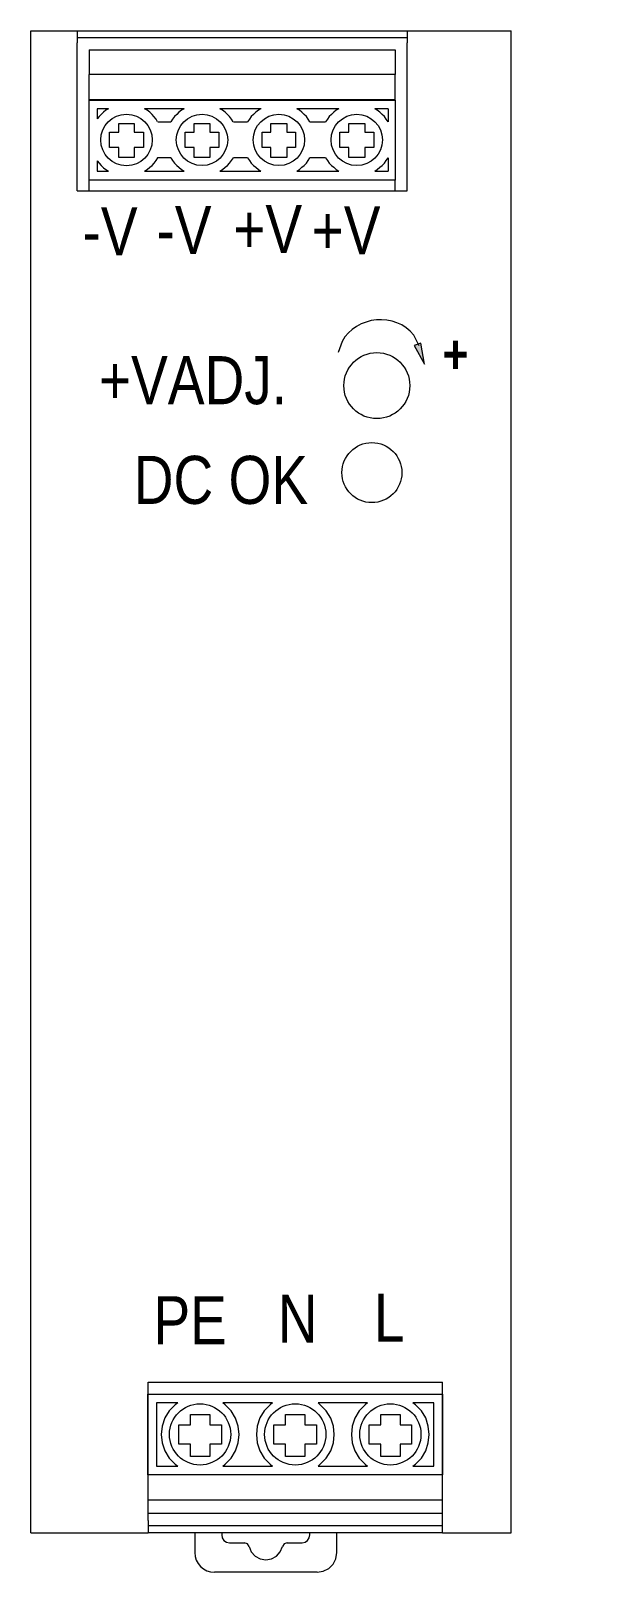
# Model space of a CAD drawing. Header units: millimetres. Extents: x 98 to 737, y 104 to 232.
# Drawn here: x 690.4 to 737.4, y 103.9 to 232.3 of the extents above.
import ezdxf

# ---------------------------------------------------------------- set-up
doc = ezdxf.new("R2010")
doc.units = ezdxf.units.MM

msp = doc.modelspace()

# ---------------------------------------------------------------- hatches: boundary and pattern name
at = {"true_color": 0x050100}
h = msp.add_hatch(color=18, dxfattribs=at)
h.dxf.hatch_style = 2
h.paths.add_polyline_path([(730.7, 213.2), (730.7, 213.29)])
h = msp.add_hatch(color=18, dxfattribs=at)
h.dxf.hatch_style = 2
h.paths.add_polyline_path([(732.7, 213.2), (732.7, 213.29)])
h = msp.add_hatch(color=18, dxfattribs=at)
h.dxf.hatch_style = 2
h.paths.add_polyline_path([(734.7, 213.2), (734.7, 213.29)])
h = msp.add_hatch(color=18, dxfattribs=at)
h.dxf.hatch_style = 2
h.paths.add_polyline_path([(736.78, 213.2), (736.78, 213.29)])
h = msp.add_hatch(color=256)
h.dxf.hatch_style = 2
h.paths.add_polyline_path([(722.87, 206.32), (722.32, 206.12), (723.18, 204.57)])
h = msp.add_hatch(color=18, dxfattribs=at)
h.dxf.hatch_style = 2
h.paths.add_polyline_path([(732.65, 135.3), (732.65, 135.39)])
h = msp.add_hatch(color=18, dxfattribs=at)
h.dxf.hatch_style = 2
h.paths.add_polyline_path([(735.02, 135.3), (735.02, 135.39)])
h = msp.add_hatch(color=18, dxfattribs=at)
h.dxf.hatch_style = 2
h.paths.add_polyline_path([(737.4, 135.3), (737.4, 135.39)])

# ---------------------------------------------------------------- linework, layer by layer
at = {"lineweight": 0}
for points in [[(690.37, 232.35), (694.22, 232.35)], [(690.37, 107.14), (690.37, 232.35)], [(694.22, 232.35), (694.22, 231.76), (694.22, 231.35)], [(694.22, 232.35), (721.73, 232.35), (721.73, 231.76)], [(695.06, 231.76), (694.22, 231.76)], [(694.22, 219.01), (694.22, 231.35)], [(694.22, 219.01), (721.73, 219.01), (721.73, 231.35)], [(698.1, 231.76), (695.06, 231.76)], [(701.18, 231.76), (698.1, 231.76)], [(704.26, 231.76), (701.18, 231.76)], [(707.31, 231.76), (704.26, 231.76)], [(713.46, 231.76), (710.38, 231.76), (707.31, 231.76)], [(716.51, 231.76), (713.46, 231.76)], [(719.58, 231.76), (716.51, 231.76)], [(721.73, 231.76), (719.58, 231.76)], [(721.73, 232.35), (730.4, 232.35)], [(721.73, 231.75), (721.73, 231.35)], [(730.4, 107.14), (730.4, 232.35)], [(695.22, 230.76), (720.74, 230.76), (720.74, 228.71)], [(695.22, 230.76), (695.22, 228.71)], [(695.22, 226.59), (695.22, 228.71)], [(720.74, 228.71), (695.22, 228.71)], [(720.74, 226.59), (720.74, 228.71)], [(720.74, 226.59), (695.22, 226.59)], [(695.22, 219.91), (695.22, 226.56)], [(695.22, 226.56), (720.74, 226.56)], [(720.74, 226.56), (720.74, 219.91)], [(696.83, 225.85), (695.9, 225.85)], [(695.9, 225.85), (695.9, 225.01)], [(696.83, 225.85), (696.61, 225.73), (696.43, 225.57), (696.05, 225.2), (695.9, 225.01)], [(703.14, 225.85), (699.85, 225.85)], [(700.93, 224.76), (700.81, 224.98), (700.62, 225.2), (700.47, 225.38), (700.28, 225.57), (700.06, 225.73), (699.85, 225.85)], [(703.14, 225.85), (702.92, 225.73), (702.71, 225.57), (702.52, 225.38), (702.33, 225.2), (702.18, 224.98), (702.02, 224.76)], [(707.24, 224.76), (707.09, 224.98), (706.93, 225.2), (706.75, 225.38), (706.56, 225.57), (706.34, 225.73), (706.12, 225.85)], [(709.55, 225.85), (706.13, 225.85)], [(709.54, 225.85), (709.33, 225.73), (709.11, 225.57), (708.92, 225.38), (708.74, 225.2), (708.58, 224.98), (708.43, 224.76)], [(716.04, 225.85), (712.53, 225.85)], [(713.62, 224.76), (713.49, 224.98), (713.34, 225.2), (713.15, 225.38), (712.96, 225.57), (712.75, 225.73), (712.53, 225.85)], [(716.04, 225.85), (715.82, 225.73), (715.61, 225.57), (715.42, 225.38), (715.23, 225.2), (715.08, 224.98), (714.92, 224.76)], [(720.14, 224.76), (719.99, 224.98), (719.83, 225.2), (719.65, 225.38), (719.46, 225.57), (719.24, 225.73), (719.02, 225.85)], [(720.15, 225.85), (719.03, 225.85)], [(720.15, 225.85), (720.15, 224.76)], [(700.94, 224.76), (702.02, 224.76)], [(707.25, 224.76), (708.43, 224.76)], [(713.62, 224.76), (714.92, 224.76)], [(695.9, 221.5), (695.9, 220.66), (696.83, 220.66)], [(695.9, 221.5), (696.05, 221.31), (696.24, 221.13), (696.43, 220.94), (696.61, 220.78), (696.83, 220.66)], [(699.85, 220.66), (700.06, 220.78), (700.28, 220.97), (700.47, 221.13), (700.63, 221.31), (700.81, 221.53), (700.94, 221.75)], [(702.02, 221.75), (700.93, 221.75)], [(702.02, 221.75), (702.18, 221.53), (702.33, 221.31), (702.52, 221.13), (702.71, 220.97), (702.92, 220.78), (703.14, 220.66)], [(706.13, 220.66), (706.34, 220.78), (706.56, 220.97), (706.75, 221.13), (706.93, 221.31), (707.09, 221.53), (707.25, 221.75)], [(708.43, 221.75), (707.25, 221.75)], [(708.43, 221.75), (708.58, 221.53), (708.74, 221.31), (708.92, 221.13), (709.11, 220.97), (709.33, 220.78), (709.54, 220.66)], [(712.53, 220.66), (712.75, 220.78), (712.96, 220.97), (713.15, 221.13), (713.34, 221.31), (713.49, 221.53), (713.62, 221.75)], [(714.92, 221.75), (713.62, 221.75)], [(714.92, 221.75), (715.08, 221.53), (715.23, 221.31), (715.42, 221.13), (715.61, 220.97), (715.82, 220.78), (716.04, 220.66)], [(719.03, 220.66), (719.24, 220.78), (719.46, 220.97), (719.65, 221.13), (719.83, 221.31), (719.99, 221.53), (720.15, 221.75)], [(720.15, 221.75), (720.15, 220.66)], [(695.22, 219.01), (695.22, 219.91)], [(720.74, 219.91), (695.22, 219.91)], [(699.85, 220.66), (703.14, 220.66)], [(706.13, 220.66), (709.54, 220.66)], [(712.53, 220.66), (716.04, 220.66)], [(719.03, 220.66), (720.15, 220.66)], [(720.74, 219.01), (720.74, 219.91)], [(722.74, 206.1), (722.27, 206.97), (721.98, 207.31), (721.64, 207.6), (721.28, 207.84), (720.88, 208.02), (720.47, 208.15), (720.04, 208.24), (719.6, 208.27), (719.16, 208.25), (718.73, 208.19), (718.3, 208.07), (717.89, 207.91), (717.51, 207.71), (717.15, 207.46), (716.83, 207.17), (716.54, 206.83), (716.31, 206.45), (715.99, 205.52)], [(730.4, 199.77), (730.4, 199.86)], [(700.13, 108.17), (700.13, 119.7)], [(700.13, 119.7), (724.68, 119.7)], [(724.68, 107.14), (724.68, 119.7)], [(700.12, 118.7), (724.68, 118.7)], [(700.12, 111.99), (700.12, 118.7)], [(724.68, 118.7), (724.68, 111.99)], [(700.84, 117.99), (700.84, 112.7)], [(702.61, 117.99), (700.84, 117.99)], [(702.61, 117.99), (702.39, 117.83), (701.88, 117.32), (701.52, 116.72), (701.31, 116.05), (701.23, 115.35), (701.31, 114.65), (701.52, 113.98), (701.89, 113.37), (702.39, 112.86), (702.61, 112.7)], [(710.5, 117.99), (706.37, 117.99)], [(706.37, 112.7), (706.56, 112.86), (707.07, 113.38), (707.43, 113.99), (707.65, 114.65), (707.72, 115.35), (707.65, 116.04), (707.43, 116.7), (707.07, 117.31), (706.56, 117.83), (706.37, 117.99)], [(710.5, 117.99), (710.32, 117.83), (709.81, 117.32), (709.45, 116.72), (709.23, 116.05), (709.16, 115.35), (709.23, 114.65), (709.45, 113.98), (709.81, 113.37), (710.32, 112.86), (710.5, 112.7)], [(718.43, 117.99), (714.3, 117.99)], [(714.3, 112.7), (714.48, 112.86), (714.99, 113.38), (715.36, 113.99), (715.58, 114.65), (715.65, 115.35), (715.58, 116.04), (715.36, 116.71), (714.99, 117.31), (714.48, 117.83), (714.3, 117.99)], [(718.43, 117.99), (718.24, 117.83), (717.73, 117.31), (717.37, 116.71), (717.15, 116.04), (717.08, 115.35), (717.15, 114.65), (717.37, 113.99), (717.73, 113.38), (718.24, 112.86), (718.43, 112.7)], [(723.96, 117.99), (722.19, 117.99)], [(722.19, 112.7), (722.41, 112.86), (722.91, 113.37), (723.28, 113.98), (723.49, 114.64), (723.57, 115.35), (723.49, 116.05), (723.28, 116.72), (722.92, 117.32), (722.41, 117.83), (722.19, 117.99)], [(723.96, 112.7), (723.96, 117.99)], [(724.68, 111.99), (700.12, 111.99)], [(700.84, 112.7), (702.61, 112.7)], [(706.37, 112.7), (710.5, 112.7)], [(714.3, 112.7), (718.43, 112.7)], [(722.19, 112.7), (723.96, 112.7)], [(700.13, 109.91), (724.68, 109.91)], [(724.68, 108.85), (724.68, 109.91)], [(721.29, 108.76), (721.17, 108.76), (700.13, 108.76)], [(700.13, 108.17), (700.13, 107.76), (724.68, 107.76)], [(724.68, 108.76), (721.29, 108.76)], [(690.37, 107.14), (700.13, 107.14)], [(700.13, 107.76), (700.13, 107.14)], [(724.68, 107.14), (700.13, 107.14)], [(704.03, 107.14), (704.03, 105.5)], [(706.27, 107.14), (706.27, 106.97)], [(706.27, 106.97), (706.32, 106.72), (706.46, 106.51), (706.68, 106.37), (706.92, 106.32)], [(712.97, 106.32), (713.22, 106.37), (713.43, 106.51), (713.57, 106.72), (713.62, 106.97)], [(713.62, 106.97), (713.62, 107.14)], [(715.87, 105.5), (715.87, 107.14)], [(724.68, 107.14), (730.4, 107.14)], [(704.03, 105.5), (704.06, 105.18), (704.15, 104.88), (704.3, 104.6), (704.51, 104.35), (704.75, 104.14), (705.04, 103.99), (705.34, 103.9), (705.66, 103.87)], [(706.93, 106.32), (708.16, 106.32)], [(708.55, 106), (708.41, 106.23), (708.15, 106.32)], [(708.55, 106), (708.74, 105.55), (709.06, 105.2), (709.47, 104.97), (709.95, 104.89), (710.42, 104.97), (710.84, 105.2), (711.15, 105.55), (711.34, 106)], [(711.74, 106.32), (711.48, 106.23), (711.34, 106)], [(711.74, 106.32), (712.97, 106.32)], [(714.23, 103.87), (714.74, 103.95), (715.19, 104.18), (715.55, 104.53), (715.78, 104.99), (715.87, 105.5)], [(714.23, 103.87), (705.66, 103.87)]]:
    msp.add_lwpolyline(points, dxfattribs=at)
for points in [[(697.7, 222.62), (696.92, 222.62), (696.92, 223.89), (697.7, 223.89), (697.7, 224.61), (698.98, 224.61), (698.98, 223.89), (699.75, 223.89), (699.75, 222.62), (698.98, 222.62), (698.98, 221.78), (697.7, 221.78)], [(703.98, 222.62), (703.23, 222.62), (703.23, 223.89), (703.98, 223.89), (703.98, 224.61), (705.29, 224.61), (705.29, 223.89), (706.03, 223.89), (706.03, 222.62), (705.29, 222.62), (705.29, 221.78), (703.98, 221.78)], [(710.38, 222.62), (709.64, 222.62), (709.64, 223.89), (710.38, 223.89), (710.38, 224.61), (711.69, 224.61), (711.69, 223.89), (712.43, 223.89), (712.43, 222.62), (711.69, 222.62), (711.69, 221.78), (710.38, 221.78)], [(716.88, 222.62), (716.13, 222.62), (716.13, 223.89), (716.88, 223.89), (716.88, 224.61), (718.19, 224.61), (718.19, 223.89), (718.96, 223.89), (718.96, 222.62), (718.19, 222.62), (718.19, 221.78), (716.88, 221.78)], [(722.87, 206.32), (722.32, 206.12), (723.18, 204.57)], [(722.87, 206.32), (722.32, 206.12), (723.18, 204.57)], [(703.67, 114.54), (702.7, 114.54), (702.7, 116.16), (703.67, 116.16), (703.67, 117.02), (705.28, 117.02), (705.28, 116.16), (706.25, 116.16), (706.25, 114.54), (705.28, 114.54), (705.28, 113.51), (703.67, 113.51)], [(711.6, 114.54), (710.63, 114.54), (710.63, 116.16), (711.6, 116.16), (711.6, 117.02), (713.21, 117.02), (713.21, 116.16), (714.17, 116.16), (714.17, 114.54), (713.21, 114.54), (713.21, 113.51), (711.6, 113.51)], [(719.52, 114.54), (718.56, 114.54), (718.56, 116.16), (719.52, 116.16), (719.52, 117.02), (721.14, 117.02), (721.14, 116.16), (722.1, 116.16), (722.1, 114.54), (721.14, 114.54), (721.14, 113.51), (719.52, 113.51)]]:
    msp.add_lwpolyline(points, close=True, dxfattribs=at)
for centre, radius in [((698.34, 223.25), 2.15), ((704.63, 223.25), 2.14), ((711.04, 223.25), 2.14), ((717.53, 223.25), 2.14), ((719.2, 202.77), 2.75), ((718.79, 195.52), 2.5), ((704.47, 115.35), 2.55), ((712.4, 115.35), 2.55), ((720.33, 115.35), 2.55)]:
    msp.add_circle(centre, radius, dxfattribs=at)

# ---------------------------------------------------------------- texts
at = {"attachment_point": 1}
for s, insert, char_height in [('{\\fArialNarrow|b0|i0|c0|p0;-V}', (694.68, 217.62), 4), ('{\\fArialNarrow|b0|i0|c0|p0;-V}', (700.84, 217.74), 4), ('{\\fArialNarrow|b0|i0|c0|p0;+V}', (707.24, 217.82), 4), ('{\\fArialNarrow|b0|i0|c0|p0;+V}', (713.77, 217.72), 4), ('{\\fArialNarrow-Bold|b0|i0|c0;+}', (724.68, 207), 3.2048), ('{\\fArialNarrow|b0|i0|c0;+VADJ.}', (696.04, 205.23), 4.0063), ('{\\fArialNarrow|b0|i0|c0;DC OK}', (698.94, 196.92), 4.0063), ('{\\fArialNarrow|b0|i0|c0|p0;PE}', (700.59, 126.87), 4), ('\\pxt0;{\\fArialNarrow|b0|i0|c0|p0;N}', (710.95, 126.99), 4), ('{\\fArialNarrow|b0|i0|c0|p0;L}', (718.96, 127.07), 4)]:
    msp.add_mtext(s, dxfattribs=dict(at, insert=insert, char_height=char_height))

doc.saveas('drawing.dxf')
